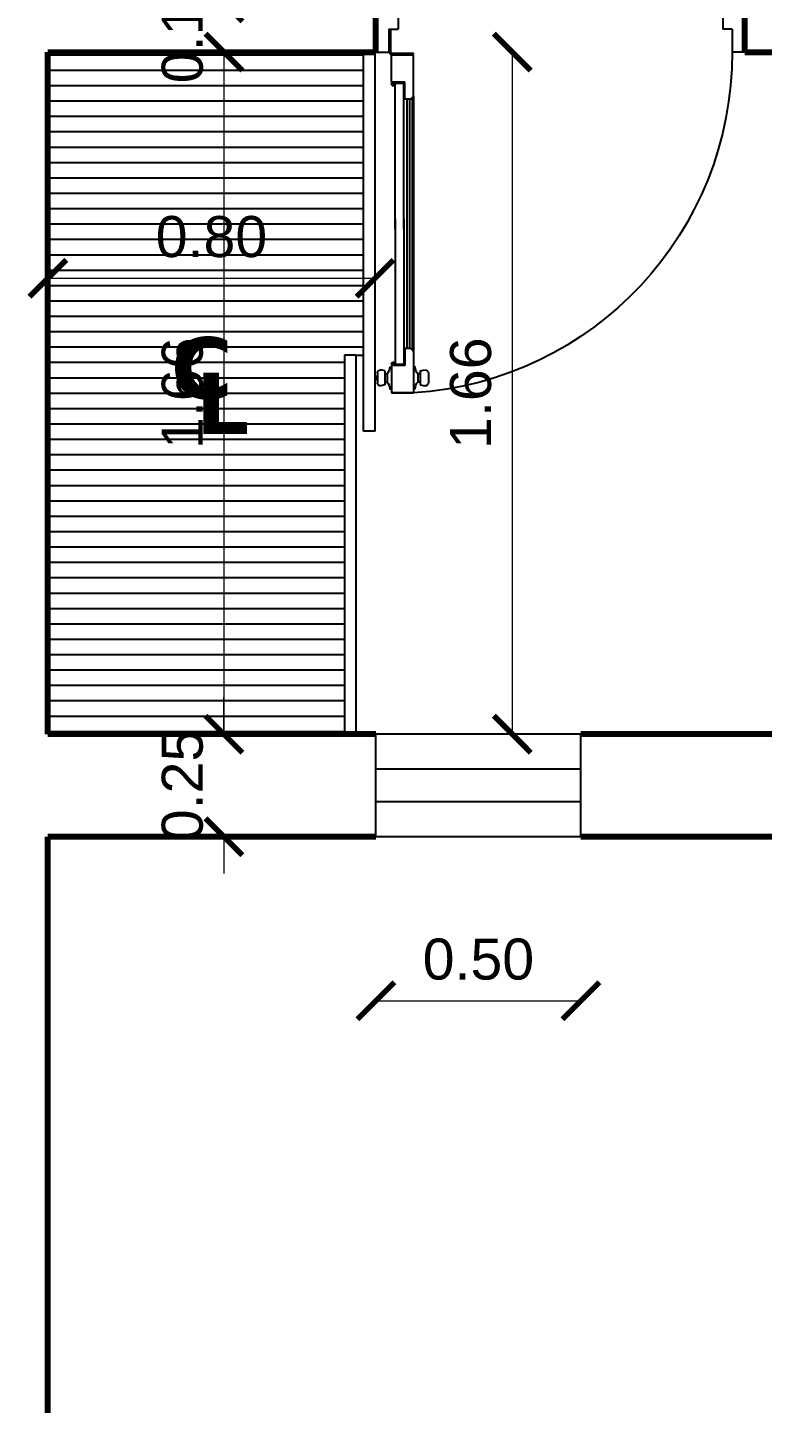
# Model space of a CAD drawing. Header units: inches. Extents: x -1.4 to 10.6, y -3.4 to 32.7.
# Drawn here: x 3.99 to 5.782, y 2.168 to 5.523 of the extents above; entities that cross this region are included whole.
import ezdxf

# ---------------------------------------------------------------- set-up
doc = ezdxf.new("R2010")
doc.units = ezdxf.units.IN
doc.header["$MEASUREMENT"] = 0
doc.linetypes.add('CONTINUA', pattern=[0])
for name, color, linetype in [('Baño', 2, 'Continuous'), ('Closet', 86, 'Continuous'), ('Cotas', 60, 'Continuous'), ('Puerta corrediza', 2, 'Continuous'), ('Puertas', 1, 'Continuous'), ('Texto', 98, 'Continuous'), ('Ventana', 4, 'Continuous')]:
    doc.layers.add(name, color=color, linetype=linetype)
doc.layers.add('Paredes', color=5, linetype='Continuous', lineweight=80)
doc.styles.get("Standard").update_dxf_attribs({"font": 'arial.ttf'})
doc.dimstyles.new('Cotas', dxfattribs={"dimtxt": 0.1, "dimasz": 0.09, "dimexe": 0.2, "dimexo": 0.4, "dimgap": 0.05, "dimtad": 1, "dimzin": 0, "dimdsep": 46, "dimtxsty": 'Standard', "dimblk": 'ARCHTICK', "dimcen": 0.09, "dimse1": 1, "dimse2": 1, "dimclrd": 60, "dimclre": 256, "dimadec": 0, "dimazin": 0, "dimtfac": 1, "dimtix": 1, "dimtofl": 0, "dimtmove": 1, "dimatfit": 3, "dimfxl": 0, "dimtolj": 1, "dimtzin": 0, "dimlwd": 9, "dimarcsym": 0})

# ---------------------------------------------------------------- blocks, each defined once
blk = doc.blocks.new('ppuerta closet')
at = {"layer": 'Puerta corrediza'}
for p, q in [((149.8527, 30.2098), (150.8493, 30.2098)), ((149.8527, 30.1798), (149.8527, 30.2098)), ((150.8493, 30.2098), (150.8493, 30.1798)), ((149.8527, 30.1798), (150.8493, 30.1798)), ((149.0561, 30.1298), (149.0561, 30.1598)), ((150.0527, 30.1598), (149.0561, 30.1598)), ((150.0527, 30.1298), (150.0527, 30.1598)), ((150.0527, 30.1298), (149.0561, 30.1298))]:
    blk.add_line(p, q, dxfattribs=at)
blk = doc.blocks.new('puerta2')
at = {"layer": 'Puertas'}
for p, q in [((150.3377, 38.7222), (150.3377, 38.6142)), ((150.3377, 38.7222), (150.3848, 38.7222)), ((150.3377, 38.7222), (150.3377, 38.6142)), ((150.3377, 38.7222), (150.3848, 38.7222)), ((150.3848, 38.7222), (150.3917, 38.7154)), ((150.3848, 38.7222), (150.3917, 38.7154)), ((151.1906, 38.7222), (151.1837, 38.7154)), ((151.1906, 38.7222), (151.1837, 38.7154)), ((151.2377, 38.7222), (151.1906, 38.7222)), ((151.2377, 38.7222), (151.1906, 38.7222)), ((151.2377, 38.7222), (151.2377, 38.6142)), ((151.2377, 38.7222), (151.2377, 38.6142)), ((150.3917, 38.7154), (150.3917, 38.6704)), ((150.3917, 38.7154), (150.3917, 38.6704)), ((151.1837, 38.7154), (151.1837, 38.6704)), ((151.1837, 38.7154), (151.1837, 38.6704)), ((150.369, 38.6704), (150.369, 38.6142)), ((150.369, 38.6704), (150.3917, 38.6704)), ((150.369, 38.6704), (150.369, 38.6142)), ((150.369, 38.6704), (150.3917, 38.6704)), ((150.3712, 38.6682), (150.3712, 38.6142)), ((150.3733, 38.6682), (150.3712, 38.6682)), ((150.3712, 38.6682), (150.3712, 38.6142)), ((150.3733, 38.6682), (150.3712, 38.6682)), ((150.3733, 38.6682), (150.3733, 38.6142)), ((150.3733, 38.6682), (150.3733, 38.6142)), ((151.2064, 38.6704), (151.1837, 38.6704)), ((151.2064, 38.6704), (151.1837, 38.6704)), ((151.2064, 38.6704), (151.2064, 38.6142)), ((151.2064, 38.6704), (151.2064, 38.6142)), ((150.3377, 38.6142), (150.369, 38.6142)), ((150.3377, 38.6142), (150.369, 38.6142)), ((150.3712, 38.6142), (150.3733, 38.6142)), ((150.3712, 38.6142), (150.3733, 38.6142)), ((150.3755, 38.6121), (150.3755, 38.6099)), ((150.3755, 38.6121), (150.4295, 38.6121)), ((150.3755, 38.6121), (150.3755, 38.6099)), ((150.3755, 38.6121), (150.4295, 38.6121)), ((150.4295, 38.6099), (150.3755, 38.6099)), ((150.4295, 38.6099), (150.3755, 38.6099)), ((150.3755, 38.5409), (150.3755, 38.6078)), ((150.4295, 38.6078), (150.3755, 38.6078)), ((150.3755, 38.6078), (150.4295, 38.6078)), ((150.3755, 38.5409), (150.3755, 38.6078)), ((150.4295, 38.6078), (150.3755, 38.6078)), ((150.3755, 38.6078), (150.4295, 38.6078)), ((150.4295, 38.6099), (150.4295, 38.6121)), ((150.4295, 38.6099), (150.4295, 38.6121)), ((150.4295, 38.5066), (150.4295, 38.6078)), ((150.4295, 38.5066), (150.4295, 38.6078)), ((151.2377, 38.6142), (151.2064, 38.6142)), ((151.2377, 38.6142), (151.2064, 38.6142)), ((150.4083, 38.5409), (150.3755, 38.5409)), ((150.4083, 38.5409), (150.3755, 38.5409)), ((150.3824, 38.5387), (150.3755, 38.5387)), ((150.3824, 38.5387), (150.3755, 38.5387)), ((150.3824, 38.5319), (150.3824, 38.5387)), ((150.3824, 38.5319), (150.3824, 38.5387)), ((150.3845, 38.1829), (150.3845, 38.5387)), ((150.3845, 38.2082), (150.3845, 38.5387)), ((150.3845, 38.5387), (150.4061, 38.5387)), ((150.4061, 38.5387), (150.3845, 38.5387)), ((150.3845, 38.1829), (150.3845, 38.5387)), ((150.3845, 38.2082), (150.3845, 38.5387)), ((150.3845, 38.5387), (150.4061, 38.5387)), ((150.4061, 38.5387), (150.3845, 38.5387)), ((150.4061, 38.4998), (150.4061, 38.5387)), ((150.4061, 38.4998), (150.4061, 38.5387)), ((150.4083, 38.4998), (150.4083, 38.5409)), ((150.4083, 38.4998), (150.4083, 38.5409)), ((150.4061, 38.4998), (150.4053, 38.4989)), ((150.4061, 38.4998), (150.4053, 38.4989)), ((150.4061, 38.498), (150.4053, 38.4989)), ((150.4061, 38.498), (150.4053, 38.4989)), ((150.4061, 38.1829), (150.4061, 38.498)), ((150.4061, 38.2082), (150.4061, 38.498)), ((150.4061, 38.1829), (150.4061, 38.498)), ((150.4061, 38.2082), (150.4061, 38.498)), ((150.4226, 38.4998), (150.4083, 38.4998)), ((150.4226, 38.4998), (150.4083, 38.4998)), ((150.4131, 38.4998), (150.4131, 37.8913)), ((150.4131, 38.4998), (150.4131, 37.8913)), ((150.4195, 38.4998), (150.4195, 37.8913)), ((150.4195, 38.4998), (150.4195, 37.8913)), ((150.4226, 38.4998), (150.4295, 38.5066)), ((150.4226, 38.4998), (150.4295, 38.5066)), ((150.4259, 38.503), (150.4259, 37.8881)), ((150.4259, 38.503), (150.4259, 37.8881)), ((150.4277, 38.5048), (150.4277, 37.8863)), ((150.4277, 38.5048), (150.4277, 37.8863)), ((150.4295, 38.5066), (150.4295, 37.8845)), ((150.4295, 38.5066), (150.4295, 37.8845)), ((150.3845, 38.2082), (150.3845, 37.8523)), ((150.3845, 38.2082), (150.3845, 37.8523)), ((150.3845, 38.1829), (150.3845, 37.8523)), ((150.3845, 38.1829), (150.3845, 37.8523)), ((150.4061, 38.2082), (150.4061, 37.893)), ((150.4061, 38.2082), (150.4061, 37.893)), ((150.4061, 38.1829), (150.4061, 37.893)), ((150.4061, 38.1829), (150.4061, 37.893)), ((150.4061, 37.893), (150.4053, 37.8922)), ((150.4061, 37.893), (150.4053, 37.8922)), ((150.4061, 37.8913), (150.4053, 37.8922)), ((150.4061, 37.8913), (150.4053, 37.8922)), ((150.4061, 37.8913), (150.4061, 37.8523)), ((150.4061, 37.8913), (150.4061, 37.8523)), ((150.4083, 37.8913), (150.4083, 37.8502)), ((150.4226, 37.8913), (150.4083, 37.8913)), ((150.4083, 37.8913), (150.4083, 37.8502)), ((150.4226, 37.8913), (150.4083, 37.8913)), ((150.4226, 37.8913), (150.4295, 37.8845)), ((150.4226, 37.8913), (150.4295, 37.8845)), ((150.4295, 37.8845), (150.4295, 37.7833)), ((150.4295, 37.8845), (150.4295, 37.7833)), ((150.3711, 37.8462), (150.3755, 37.8462)), ((150.3711, 37.8462), (150.3755, 37.8462)), ((150.3824, 37.8523), (150.3755, 37.8523)), ((150.3824, 37.8523), (150.3755, 37.8523)), ((150.4083, 37.8502), (150.3755, 37.8502)), ((150.3755, 37.8502), (150.3755, 37.7833)), ((150.4083, 37.8502), (150.3755, 37.8502)), ((150.3755, 37.8502), (150.3755, 37.7833)), ((150.3824, 37.8592), (150.3824, 37.8523)), ((150.3824, 37.8592), (150.3824, 37.8523)), ((150.3845, 37.8523), (150.4061, 37.8523)), ((150.4061, 37.8523), (150.3845, 37.8523)), ((150.3845, 37.8523), (150.4061, 37.8523)), ((150.4061, 37.8523), (150.3845, 37.8523)), ((150.4339, 37.8462), (150.4295, 37.8462)), ((150.4339, 37.8462), (150.4295, 37.8462)), ((150.3412, 37.8236), (150.3382, 37.8236)), ((150.3382, 37.8236), (150.3382, 37.8162)), ((150.3412, 37.8236), (150.3382, 37.8236)), ((150.3382, 37.8236), (150.3382, 37.8162)), ((150.3382, 37.8162), (150.3412, 37.8162)), ((150.3382, 37.8162), (150.3412, 37.8162)), ((150.3412, 37.8313), (150.3412, 37.8085)), ((150.3412, 37.8313), (150.3412, 37.8085)), ((150.3412, 37.8162), (150.3412, 37.8236)), ((150.3412, 37.8162), (150.3412, 37.8236)), ((150.3593, 37.8372), (150.35, 37.8395)), ((150.3593, 37.8372), (150.35, 37.8395)), ((150.3593, 37.8372), (150.3593, 37.8027)), ((150.3593, 37.8372), (150.3593, 37.8027)), ((150.3593, 37.8301), (150.3654, 37.8301)), ((150.3593, 37.8301), (150.3654, 37.8301)), ((150.3654, 37.8301), (150.3654, 37.8098)), ((150.3654, 37.8301), (150.3654, 37.8098)), ((150.4457, 37.8301), (150.4396, 37.8301)), ((150.4396, 37.8301), (150.4396, 37.8098)), ((150.4457, 37.8301), (150.4396, 37.8301)), ((150.4396, 37.8301), (150.4396, 37.8098)), ((150.4457, 37.8372), (150.4569, 37.8395)), ((150.4457, 37.8372), (150.4569, 37.8395)), ((150.4457, 37.8372), (150.4457, 37.8027)), ((150.4457, 37.8372), (150.4457, 37.8027)), ((150.4657, 37.8313), (150.4657, 37.8085)), ((150.4657, 37.8313), (150.4657, 37.8085)), ((150.3593, 37.8027), (150.35, 37.8004)), ((150.3593, 37.8027), (150.35, 37.8004)), ((150.3593, 37.8098), (150.3654, 37.8098)), ((150.3593, 37.8098), (150.3654, 37.8098)), ((150.3711, 37.7936), (150.3755, 37.7936)), ((150.3711, 37.7936), (150.3755, 37.7936)), ((150.4295, 37.7833), (150.3755, 37.7833)), ((150.3755, 37.7833), (150.4295, 37.7833)), ((150.4295, 37.7833), (150.3755, 37.7833)), ((150.3755, 37.7833), (150.4295, 37.7833)), ((150.4339, 37.7936), (150.4295, 37.7936)), ((150.4339, 37.7936), (150.4295, 37.7936)), ((150.4457, 37.8098), (150.4396, 37.8098)), ((150.4457, 37.8098), (150.4396, 37.8098)), ((150.4457, 37.8027), (150.4569, 37.8004)), ((150.4457, 37.8027), (150.4569, 37.8004))]:
    blk.add_line(p, q, dxfattribs=at)
at = {"layer": 'Puertas', "extrusion": (0, 0, -1)}
for centre, major_axis, start_param, end_param in [((150.3733, 38.6121), (0.00153, 0.00153), -1.570796, 4.712389), ((150.3733, 38.6121), (0.00153, 0.00153), -1.570796, 4.712389), ((150.3769, 38.6111), (-0.5865, 0.5865), 2.35245, 3.863557), ((150.3824, 38.5387), (0.00485, 0.00485), 2.356194, 3.926991), ((150.3824, 38.5387), (0.00485, 0.00485), 2.356194, 3.926991), ((150.3455, 37.8463), (-0.0182, 0.0182), 2.357943, 3.03977), ((150.3455, 37.8463), (-0.0182, 0.0182), 2.357943, 3.03977), ((150.3824, 37.8523), (-0.00485, 0.00485), 5.497787, 7.068583), ((150.3824, 37.8523), (-0.00485, 0.00485), 5.497787, 7.068583), ((150.4595, 37.8463), (-0.0182, 0.0182), 4.814212, 5.496038), ((150.4595, 37.8463), (-0.0182, 0.0182), 4.814212, 5.496038), ((150.3493, 37.8313), (0.00575, 0.00575), 3.926991, 5.579394), ((150.3493, 37.8313), (0.00575, 0.00575), 3.926991, 5.579394), ((150.4575, 37.8313), (-0.00575, 0.00575), 0.703791, 2.356194), ((150.4575, 37.8313), (-0.00575, 0.00575), 0.703791, 2.356194), ((150.3493, 37.8085), (-0.00575, 0.00575), 3.845384, 5.497787), ((150.3493, 37.8085), (-0.00575, 0.00575), 3.845384, 5.497787), ((150.3455, 37.7936), (-0.0182, 0.0182), 1.672619, 2.354446), ((150.3455, 37.7936), (-0.0182, 0.0182), 1.672619, 2.354446), ((150.4595, 37.7936), (-0.0182, 0.0182), 5.499536, 6.181362), ((150.4595, 37.7936), (-0.0182, 0.0182), 5.499536, 6.181362), ((150.4575, 37.8085), (-0.00575, 0.00575), 2.356194, 4.008598), ((150.4575, 37.8085), (-0.00575, 0.00575), 2.356194, 4.008598)]:
    blk.add_ellipse(centre, major_axis=major_axis, ratio=1, start_param=start_param, end_param=end_param, dxfattribs=at)
blk = doc.blocks.new('letras')
at = {"layer": 'Texto', "char_height": 0.15, "attachment_point": 1}
for s, insert in [('{\\fVerdana|b1|i0|c0|p34;C}', (151.8318, 33.2662)), ('{\\fVerdana|b1|i0|c0|p34;L}', (151.892, 33.1799))]:
    blk.add_mtext(s, dxfattribs=dict(at, insert=insert))
blk = doc.blocks.new('_ArchTick')
at = {"color": 0, "linetype": 'ByBlock', "const_width": 0.15}
blk.add_lwpolyline([(-0.5, -0.5), (0.5, 0.5)], dxfattribs=at)
blk = doc.blocks.new('*D97')
at = {"layer": 'Cotas', "color": 60, "linetype": 'CONTINUA', "lineweight": 9, "transparency": 16777216}
blk.add_line((4.0396, 4.9114), (4.8374, 4.9114), dxfattribs=at)
at = {"layer": 'Defpoints', "color": 0, "transparency": 16777216}
for p in [(4.0396, 4.9114), (4.8374, 4.9114), (4.8374, 4.9114)]:
    blk.add_point(p, dxfattribs=at)
at = {"layer": 'Cotas', "color": 60, "lineweight": 9, "transparency": 16777216, "xscale": 0.09, "yscale": 0.09, "zscale": 0.09, "rotation": 180}
blk.add_blockref('_ArchTick', (4.0396, 4.9114), dxfattribs=at)
at = {"layer": 'Cotas', "color": 60, "lineweight": 9, "transparency": 16777216, "xscale": 0.09, "yscale": 0.09, "zscale": 0.09}
blk.add_blockref('_ArchTick', (4.8374, 4.9114), dxfattribs=at)
at = {"layer": 'Cotas', "color": 0, "transparency": 16777216, "insert": (4.4385, 5.0124), "char_height": 0.1, "attachment_point": 5}
blk.add_mtext('\\A1;0.80', dxfattribs=at)
blk = doc.blocks.new('*D98')
at = {"layer": 'Cotas', "color": 60, "linetype": 'CONTINUA', "lineweight": 9, "transparency": 16777216}
for p, q in [((4.4689, 5.5829), (4.4689, 5.6729)), ((4.4689, 5.4629), (4.4689, 5.3729))]:
    blk.add_line(p, q, dxfattribs=at)
at = {"layer": 'Defpoints', "color": 0, "transparency": 16777216}
for p in [(4.4835, 5.5829), (4.4689, 5.4629), (4.4835, 5.4629)]:
    blk.add_point(p, dxfattribs=at)
at = {"layer": 'Cotas', "color": 60, "lineweight": 9, "transparency": 16777216, "xscale": 0.09, "yscale": 0.09, "zscale": 0.09}
for p, rotation in [((4.4689, 5.5829), 270), ((4.4689, 5.4629), 90)]:
    blk.add_blockref('_ArchTick', p, dxfattribs=dict(at, rotation=rotation))
at = {"layer": 'Cotas', "color": 0, "transparency": 16777216, "insert": (4.3679, 5.5229), "char_height": 0.1, "attachment_point": 5, "rotation": 90}
blk.add_mtext('\\A1;0.12', dxfattribs=at)
blk = doc.blocks.new('*D99')
at = {"layer": 'Cotas', "color": 60, "linetype": 'CONTINUA', "lineweight": 9, "transparency": 16777216}
blk.add_line((4.4689, 5.4629), (4.4689, 3.7997), dxfattribs=at)
at = {"layer": 'Defpoints', "color": 0, "transparency": 16777216}
for p in [(4.4689, 5.4629), (4.4689, 3.7997), (4.4689, 3.7997)]:
    blk.add_point(p, dxfattribs=at)
at = {"layer": 'Cotas', "color": 60, "lineweight": 9, "transparency": 16777216, "xscale": 0.09, "yscale": 0.09, "zscale": 0.09}
for p, rotation in [((4.4689, 5.4629), 90), ((4.4689, 3.7997), 270)]:
    blk.add_blockref('_ArchTick', p, dxfattribs=dict(at, rotation=rotation))
at = {"layer": 'Cotas', "color": 0, "transparency": 16777216, "insert": (4.3679, 4.6313), "char_height": 0.1, "attachment_point": 5, "rotation": 90}
blk.add_mtext('\\A1;1.66', dxfattribs=at)
blk = doc.blocks.new('*D100')
at = {"layer": 'Cotas', "color": 60, "linetype": 'CONTINUA', "lineweight": 9, "transparency": 16777216}
for p, q in [((4.4689, 3.7997), (4.4689, 3.8897)), ((4.4689, 3.5497), (4.4689, 3.4597))]:
    blk.add_line(p, q, dxfattribs=at)
at = {"layer": 'Defpoints', "color": 0, "transparency": 16777216}
for p in [(4.4689, 3.7997), (4.4689, 3.5497), (4.4689, 3.5497)]:
    blk.add_point(p, dxfattribs=at)
at = {"layer": 'Cotas', "color": 60, "lineweight": 9, "transparency": 16777216, "xscale": 0.09, "yscale": 0.09, "zscale": 0.09}
for p, rotation in [((4.4689, 3.7997), 270), ((4.4689, 3.5497), 90)]:
    blk.add_blockref('_ArchTick', p, dxfattribs=dict(at, rotation=rotation))
at = {"layer": 'Cotas', "color": 0, "transparency": 16777216, "insert": (4.3679, 3.6747), "char_height": 0.1, "attachment_point": 5, "rotation": 90}
blk.add_mtext('\\A1;0.25', dxfattribs=at)
blk = doc.blocks.new('*D112')
at = {"layer": 'Cotas', "color": 60, "linetype": 'CONTINUA', "lineweight": 9, "transparency": 16777216}
blk.add_line((5.1722, 5.4629), (5.1722, 3.7997), dxfattribs=at)
at = {"layer": 'Defpoints', "color": 0, "transparency": 16777216}
for p in [(5.1722, 5.4629), (5.1722, 3.7997), (5.1722, 3.7997)]:
    blk.add_point(p, dxfattribs=at)
at = {"layer": 'Cotas', "color": 60, "lineweight": 9, "transparency": 16777216, "xscale": 0.09, "yscale": 0.09, "zscale": 0.09}
for p, rotation in [((5.1722, 5.4629), 90), ((5.1722, 3.7997), 270)]:
    blk.add_blockref('_ArchTick', p, dxfattribs=dict(at, rotation=rotation))
at = {"layer": 'Cotas', "color": 0, "transparency": 16777216, "insert": (5.0711, 4.6313), "char_height": 0.1, "attachment_point": 5, "rotation": 90}
blk.add_mtext('\\A1;1.66', dxfattribs=at)
blk = doc.blocks.new('*D113')
at = {"layer": 'Cotas', "color": 60, "linetype": 'CONTINUA', "lineweight": 9, "transparency": 16777216}
blk.add_line((4.8396, 3.1497), (5.3396, 3.1497), dxfattribs=at)
at = {"layer": 'Defpoints', "color": 0, "transparency": 16777216}
for p in [(4.8396, 3.1497), (5.3396, 3.1497), (5.3396, 3.1497)]:
    blk.add_point(p, dxfattribs=at)
at = {"layer": 'Cotas', "color": 60, "lineweight": 9, "transparency": 16777216, "xscale": 0.09, "yscale": 0.09, "zscale": 0.09, "rotation": 180}
blk.add_blockref('_ArchTick', (4.8396, 3.1497), dxfattribs=at)
at = {"layer": 'Cotas', "color": 60, "lineweight": 9, "transparency": 16777216, "xscale": 0.09, "yscale": 0.09, "zscale": 0.09}
blk.add_blockref('_ArchTick', (5.3396, 3.1497), dxfattribs=at)
at = {"layer": 'Cotas', "color": 0, "transparency": 16777216, "insert": (5.0896, 3.2507), "char_height": 0.1, "attachment_point": 5}
blk.add_mtext('\\A1;0.50', dxfattribs=at)

msp = doc.modelspace()

# ---------------------------------------------------------------- hatches: boundary and pattern name
at = {"layer": 'Closet'}
h = msp.add_hatch(dxfattribs=at)
h.set_pattern_fill('ANSI31', color=256, scale=0.3, angle=-45, style=0)
h.set_pattern_definition([(360, (-26.859753, 154.51894), (1e-17, 0.0375), [])])
h.paths.add_polyline_path([(4.7632, 4.724), (4.7911, 4.724), (4.8096, 4.724), (4.8096, 5.4629), (4.0396, 5.4629), (4.0396, 3.7997), (4.7632, 3.7997)])
h.paths.add_polyline_path([(4.3019, 4.8054), (4.5065, 4.8054), (4.5065, 4.5745), (4.3019, 4.5745)], flags=24)
h.paths.add_polyline_path([(4.3621, 4.719), (4.5453, 4.719), (4.5453, 4.494), (4.3621, 4.494)], flags=24)

# ---------------------------------------------------------------- linework, layer by layer
at = {"layer": 'Paredes'}
for p, q in [((4.8396, 5.4629), (4.8396, 5.5829)), ((5.7396, 5.4629), (5.7396, 5.5829)), ((4.0396, 5.4629), (4.8396, 5.4629)), ((4.0396, 3.7997), (4.0396, 5.4629)), ((5.7396, 5.4629), (8.9599, 5.4629)), ((4.8396, 3.7997), (4.0396, 3.7997)), ((5.8396, 3.7997), (5.3396, 3.7997)), ((4.8396, 3.5497), (4.0396, 3.5497)), ((4.0396, 2.1), (4.0396, 3.5497)), ((6.2896, 3.5497), (5.3396, 3.5497))]:
    msp.add_line(p, q, dxfattribs=at)
at = {"layer": 'Texto'}
msp.add_line((4.7911, 4.724), (4.8096, 4.724), dxfattribs=at)
at = {"layer": 'Ventana'}
for p, q in [((5.3396, 3.7997), (4.8396, 3.7997)), ((4.8396, 3.5497), (4.8396, 3.7997)), ((5.3396, 3.5497), (5.3396, 3.7997)), ((5.3396, 3.7147), (4.8396, 3.7147)), ((5.3396, 3.6347), (4.8396, 3.6347)), ((5.3396, 3.5497), (4.8396, 3.5497))]:
    msp.add_line(p, q, dxfattribs=at)

# ---------------------------------------------------------------- block references
msp.add_blockref('puerta2', (-145.4981, -33.1514))
at = {"layer": 'Baño'}
msp.add_blockref('letras', (-147.4924, -28.4983), dxfattribs=at)
at = {"layer": 'Puerta corrediza', "xscale": -0.9275038760003156, "yscale": 0.9275038760003156, "zscale": 0.9275038760003083, "rotation": 90}
msp.add_blockref('ppuerta closet', (32.7829, 143.713), dxfattribs=at)

# ---------------------------------------------------------------- dimensions: what is measured, and where the dimension line sits
at = {"layer": 'Cotas'}
for base, p1, p2, picture, middle in [((4.4689, 5.4629), (4.4835, 5.5829), (4.4835, 5.4629), '*D98', (4.3679, 5.5229)), ((4.4689, 3.7997), (4.4689, 5.4629), (4.4689, 3.7997), '*D99', (4.3679, 4.6313)), ((5.1722, 3.7997), (5.1722, 5.4629), (5.1722, 3.7997), '*D112', (5.0711, 4.6313)), ((4.4689, 3.5497), (4.4689, 3.7997), (4.4689, 3.5497), '*D100', (4.3679, 3.6747))]:
    dim = msp.add_linear_dim(base=base, p1=p1, p2=p2, angle=270, dimstyle='Cotas', dxfattribs=at)
    dim.commit()
    dim.dimension.update_dxf_attribs({"geometry": picture, "text_midpoint": middle})
for base, p1, p2, picture, middle in [((4.8374, 4.9114), (4.0396, 4.9114), (4.8374, 4.9114), '*D97', (4.4385, 5.0124)), ((5.3396, 3.1497), (4.8396, 3.1497), (5.3396, 3.1497), '*D113', (5.0896, 3.2507))]:
    dim = msp.add_linear_dim(base=base, p1=p1, p2=p2, dimstyle='Cotas', dxfattribs=at)
    dim.commit()
    dim.dimension.update_dxf_attribs({"geometry": picture, "text_midpoint": middle})

doc.saveas('drawing.dxf')
